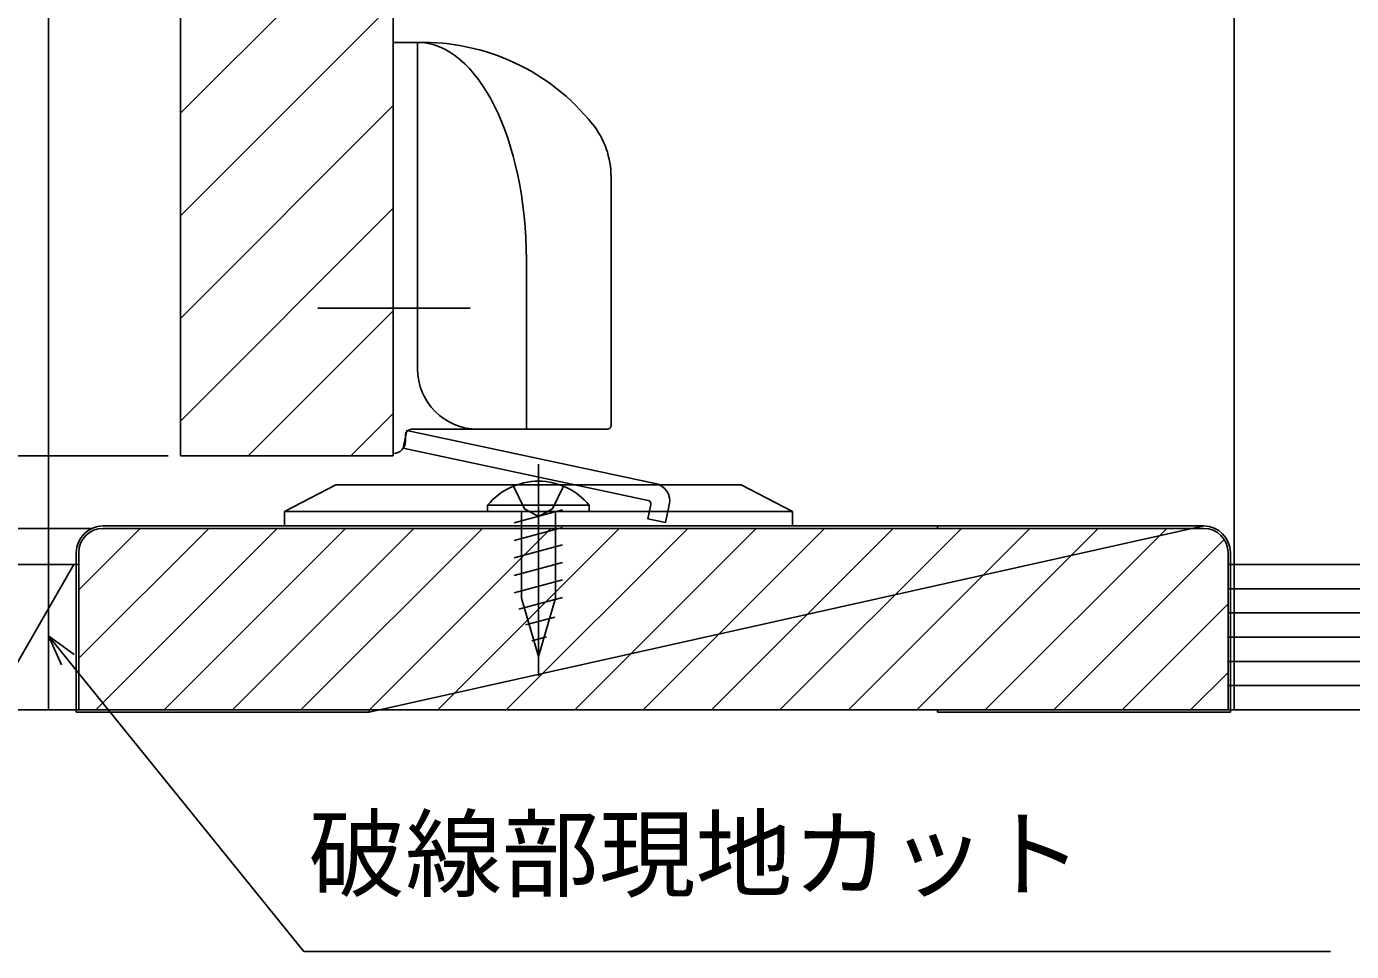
# Model space of a CAD drawing. Units: millimetres, scale not verified. Extents: x -525 to 525, y -783 to 779.
# Drawn here: x -428.7 to -319.2, y 170.7 to 247.2 of the extents above; entities that cross this region are included whole.
import ezdxf
from ezdxf.enums import TextEntityAlignment as Align

# ---------------------------------------------------------------- set-up
doc = ezdxf.new("R2010")
doc.units = ezdxf.units.MM
doc.header["$LTSCALE"] = 4
for name, color, linetype in [('0-4_YKK_12', 2, 'Continuous'), ('0-5_YKK_13', 4, 'Continuous'), ('0-7_YKK_D', 6, 'Continuous'), ('0-9_YSS_K', 3, 'Continuous'), ('0-A_YSS_KE', 3, 'Continuous')]:
    doc.layers.add(name, color=color, linetype=linetype)
doc.styles.add('ＭＳ ゴシック', font='')
doc.styles.get('ＭＳ ゴシック').set_extended_font_data('MS Gothic')

msp = doc.modelspace()

# ---------------------------------------------------------------- linework, layer by layer
at = {"layer": '0-4_YKK_12'}
for p, q in [((-426.903, 202.7), (-426.903, 429.7)), ((-416.003, 307.7), (-416.003, 211.7)), ((-398.403, 307.7), (-398.403, 211.7)), ((-328.903, 202.7), (-328.903, 307.7)), ((-416.003, 240.034), (-398.403, 257.634)), ((-416.003, 231.549), (-398.403, 249.149)), ((-416.003, 223.064), (-398.403, 240.664)), ((-416.003, 214.579), (-398.403, 232.179)), ((-410.396, 211.7), (-398.403, 223.693)), ((-401.911, 211.7), (-398.403, 215.208)), ((-416.003, 211.7), (-398.403, 211.7)), ((-426.903, 202.7), (-426.903, 190.7)), ((-328.903, 202.7), (-328.903, 190.7)), ((-426.903, 190.7), (-328.903, 190.7))]:
    msp.add_line(p, q, dxfattribs=at)
at = {"layer": '0-5_YKK_13'}
for p, q in [((-396.403, 245.9), (-396.403, 218.9)), ((-380.403, 214.2), (-380.403, 234.774)), ((-387.403, 227.9), (-387.403, 213.9)), ((-404.629, 223.9), (-392.06, 223.9)), ((-396.903, 213.9), (-380.703, 213.9)), ((-397.403, 213.4), (-397.403, 212.9)), ((-397.594, 212.321), (-377.346, 208.018)), ((-386.403, 211.007), (-386.403, 193.51)), ((-407.403, 207.1), (-403.153, 209.3)), ((-369.653, 209.3), (-403.153, 209.3)), ((-369.653, 209.3), (-365.403, 207.1)), ((-407.403, 207.1), (-365.403, 207.1)), ((-390.603, 207.611), (-382.203, 207.611)), ((-390.603, 207.1), (-390.603, 207.611)), ((-390.603, 207.1), (-382.203, 207.1)), ((-388.403, 206.159), (-384.403, 207.231)), ((-387.803, 207.1), (-387.803, 199.928)), ((-385.003, 207.1), (-385.003, 199.928)), ((-382.203, 207.1), (-382.203, 207.611)), ((-377.364, 206.488), (-377.115, 207.662)), ((-375.897, 206.176), (-375.585, 207.643)), ((-377.364, 206.488), (-375.897, 206.176)), ((-388.403, 204.71), (-384.403, 205.782)), ((-388.403, 203.26), (-384.403, 204.332)), ((-388.403, 201.811), (-384.403, 202.883)), ((-388.403, 200.362), (-384.403, 201.433)), ((-388.024, 199.014), (-384.403, 199.984)), ((-386.403, 195.1), (-387.803, 199.928)), ((-386.403, 195.1), (-385.003, 199.928)), ((-387.484, 197.709), (-385.052, 198.361)), ((-386.943, 196.405), (-385.728, 196.73))]:
    msp.add_line(p, q, dxfattribs=at)
for points in [[(-396.403, 245.9), (-398.403, 245.9), (-398.403, 211.9)], [(-376.741, 209.423), (-397.282, 213.789), (-397.594, 212.321)], [(-384.334, 209.19), (-385.253, 207.306), (-386.403, 206.695), (-387.553, 207.306), (-388.472, 209.19)], [(-407.403, 207.1), (-407.403, 205.9), (-365.403, 205.9), (-365.403, 207.1)]]:
    msp.add_lwpolyline(points, dxfattribs=at)
for centre, radius, start, end in [((-395.994, 227.905), 18, 38.64663, 91.30156), ((-387.403, 234.774), 7, 0, 38.64663), ((-391.403, 218.9), 5, 180, 270), ((-396.903, 213.4), 0.5, 90, 180), ((-380.703, 214.2), 0.3, 270, 0), ((-398.403, 212.9), 1, 270, 0), ((-386.403, 204.171), 5.429, 39.32068, 140.67932), ((-377.052, 207.955), 1.5, 348, 78), ((-377.408, 207.724), 0.3, 348, 78)]:
    msp.add_arc(centre, radius, start, end, dxfattribs=at)
msp.add_ellipse((-396.403, 227.9), major_axis=(0, 18), ratio=0.5, start_param=4.712389, end_param=6.2831853, dxfattribs=at)
at = {"layer": '0-7_YKK_D'}
for p, q in [((-417.003, 211.7), (-478.483, 211.7)), ((-417.003, 211.7), (-478.483, 211.7)), ((-423.403, 205.7), (-478.483, 205.7)), ((-423.403, 205.7), (-478.483, 205.7))]:
    msp.add_line(p, q, dxfattribs=at)
for points in [[(-425.831, 194.402), (-426.903, 196.815), (-424.768, 195.262)], [(-426.903, 196.815), (-425.3, 194.832), (-405.788, 170.7), (-320.931, 170.7)]]:
    msp.add_lwpolyline(points, dxfattribs=at)
at = {"layer": '0-9_YSS_K'}
for p, q in [((-424.403, 200.615), (-419.318, 205.7)), ((-424.403, 194.958), (-413.661, 205.7)), ((-423.004, 190.7), (-408.004, 205.7)), ((-417.347, 190.7), (-402.347, 205.7)), ((-411.691, 190.7), (-396.691, 205.7)), ((-406.034, 190.7), (-391.034, 205.7)), ((-400.377, 190.7), (-385.377, 205.7)), ((-394.72, 190.7), (-379.72, 205.7)), ((-389.063, 190.7), (-374.063, 205.7)), ((-383.406, 190.7), (-368.406, 205.7)), ((-377.75, 190.7), (-362.75, 205.7)), ((-372.093, 190.7), (-357.093, 205.7)), ((-366.436, 190.7), (-351.436, 205.7)), ((-360.779, 190.7), (-345.779, 205.7)), ((-355.122, 190.7), (-340.122, 205.7)), ((-349.465, 190.7), (-334.465, 205.7)), ((-343.808, 190.7), (-329.723, 204.785)), ((-457.483, 202.7), (-424.403, 202.7)), ((-431.729, 190.7), (-424.801, 202.7)), ((-329.403, 202.7), (-299.403, 202.7)), ((-329.403, 200.7), (-299.403, 200.7)), ((-338.152, 190.7), (-329.403, 199.448)), ((-329.403, 198.7), (-299.403, 198.7)), ((-329.403, 196.7), (-299.403, 196.7)), ((-329.403, 194.7), (-299.403, 194.7)), ((-332.495, 190.7), (-329.403, 193.792)), ((-329.403, 192.7), (-299.403, 192.7)), ((-457.483, 190.7), (-424.403, 190.7)), ((-329.403, 190.7), (-299.403, 190.7))]:
    msp.add_line(p, q, dxfattribs=at)
at = {"layer": '0-A_YSS_KE'}
for p, q in [((-331.403, 205.9), (-422.403, 205.9)), ((-422.403, 205.7), (-331.403, 205.7)), ((-353.403, 205.7), (-353.403, 205.9)), ((-329.203, 190.5), (-329.203, 203.7)), ((-400.403, 190.5), (-400.403, 190.7)), ((-353.403, 190.7), (-353.403, 190.5)), ((-353.403, 190.5), (-329.203, 190.5))]:
    msp.add_line(p, q, dxfattribs=at)
for points in [[(-424.603, 203.7), (-424.603, 190.5), (-400.403, 190.5), (-331.403, 205.9)], [(-400.403, 190.7), (-424.403, 190.7), (-424.403, 203.7)], [(-329.403, 203.7), (-329.403, 190.7), (-353.403, 190.7), (-400.403, 190.7)]]:
    msp.add_lwpolyline(points, dxfattribs=at)
for centre, radius, start, end in [((-422.403, 203.7), 2.2, 90.00001, 179.99999), ((-422.403, 203.7), 2, 90.00001, 179.99999), ((-331.403, 203.7), 2.2, 0.00001, 89.99999), ((-331.403, 203.7), 2, 0.00001, 89.99999)]:
    msp.add_arc(centre, radius, start, end, dxfattribs=at)

# ---------------------------------------------------------------- texts
at = {"layer": '0-7_YKK_D', "style": 'ＭＳ ゴシック'}
msp.add_text('破線部現地カット', height=5.865, dxfattribs=at).set_placement((-405.413, 174.078), align=Align.BOTTOM_LEFT)

doc.saveas('drawing.dxf')
